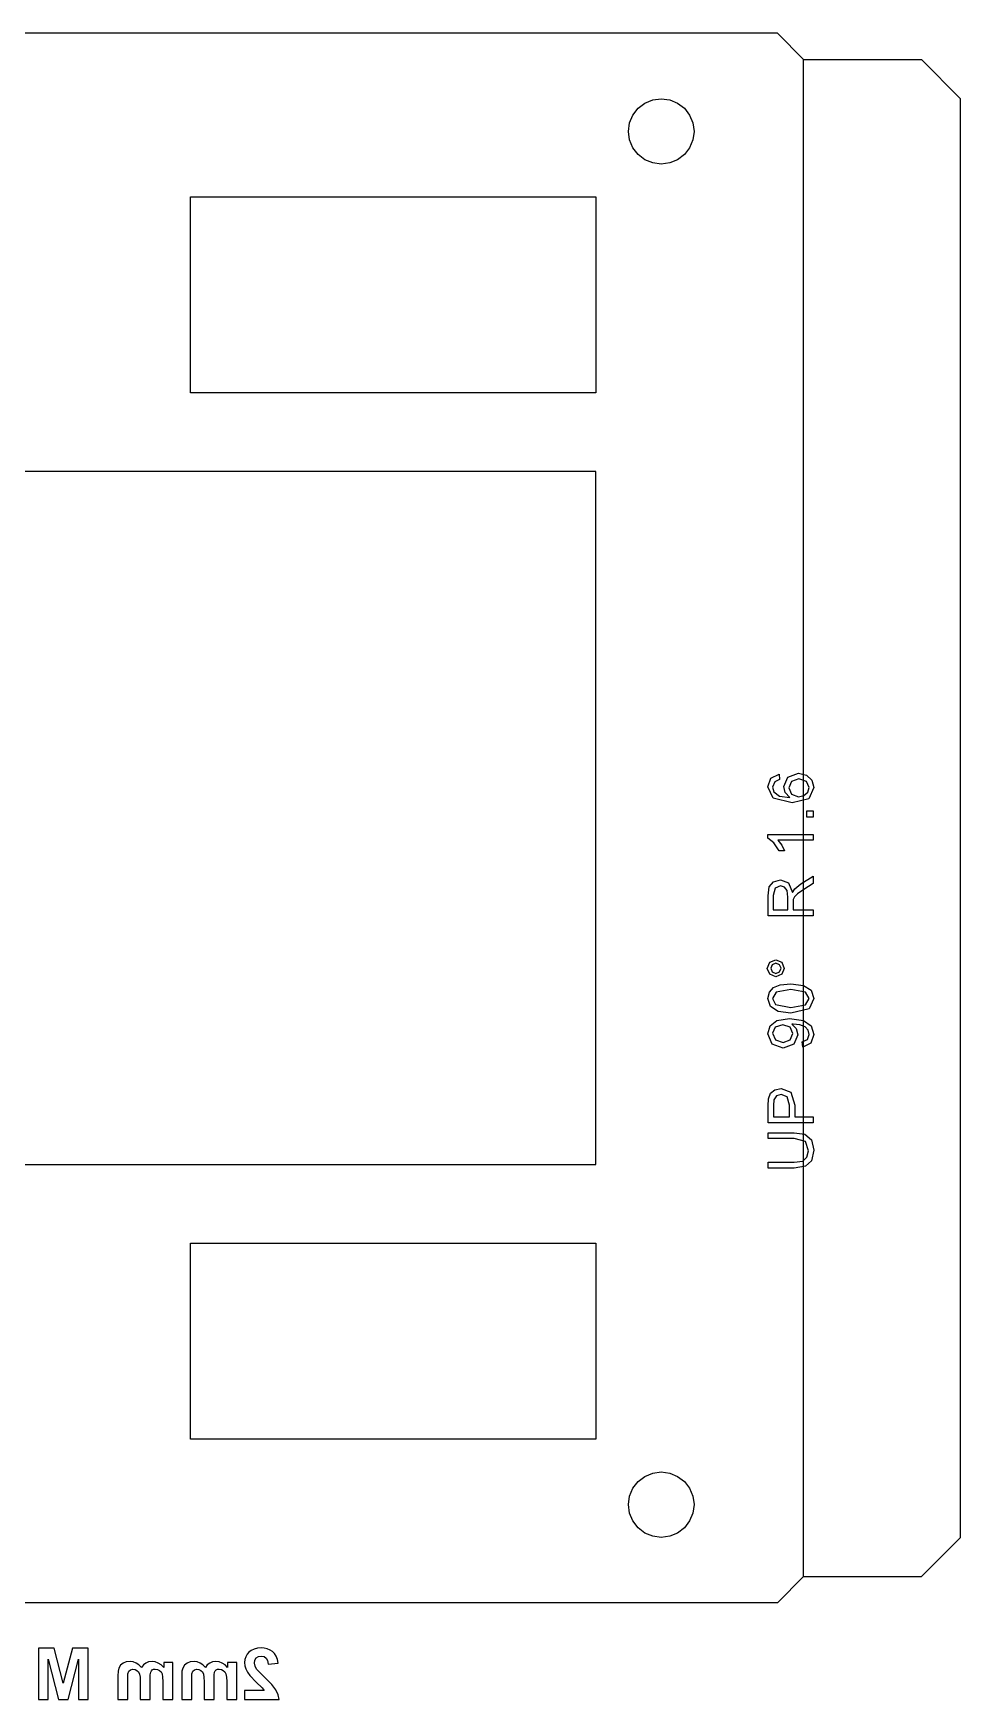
# Model space of a CAD drawing. Header units: metres. Extents: x 144 to 450, y -7 to 120.
# Drawn here: x 379.3 to 450.2, y -7.3 to 120.1 of the extents above; entities that cross this region are included whole.
import ezdxf

# ---------------------------------------------------------------- set-up
doc = ezdxf.new("R2010")
doc.units = ezdxf.units.M

msp = doc.modelspace()

# ---------------------------------------------------------------- linework, layer by layer
at = {"layer": '2mm Mild Steel'}
for p, q in [((380.85, -3.38, 0.02), (379.66, -3.38, 0.02)), ((379.66, -3.38, 0.02), (379.66, -7.31, 0.02)), ((381.56, -6.06, 0.02), (380.85, -3.38, 0.02)), ((382.27, -3.38, 0.02), (381.56, -6.06, 0.02)), ((383.46, -3.38, 0.02), (382.27, -3.38, 0.02)), ((383.46, -7.31, 0.02), (383.46, -3.38, 0.02)), ((395.75, -3.68, 0.02), (395.61, -3.84, 0.02)), ((395.93, -3.54, 0.02), (395.75, -3.68, 0.02)), ((396.15, -3.44, 0.02), (395.93, -3.54, 0.02)), ((396.39, -3.38, 0.02), (396.15, -3.44, 0.02)), ((396.67, -3.36, 0.02), (396.39, -3.38, 0.02)), ((396.92, -3.38, 0.02), (396.67, -3.36, 0.02)), ((397.15, -3.43, 0.02), (396.92, -3.38, 0.02)), ((397.36, -3.52, 0.02), (397.15, -3.43, 0.02)), ((397.55, -3.63, 0.02), (397.36, -3.52, 0.02)), ((397.71, -3.79, 0.02), (397.55, -3.63, 0.02)), ((397.84, -3.99, 0.02), (397.71, -3.79, 0.02)), ((380.4, -7.31, 0.02), (380.4, -4.22, 0.02)), ((380.4, -4.22, 0.02), (381.18, -7.31, 0.02)), ((381.94, -7.31, 0.02), (382.72, -4.22, 0.02)), ((382.72, -4.22, 0.02), (382.72, -7.31, 0.02)), ((385.81, -4.9, 0.02), (385.75, -5.14, 0.02)), ((385.94, -4.68, 0.02), (385.81, -4.9, 0.02)), ((386.13, -4.53, 0.02), (385.94, -4.68, 0.02)), ((386.37, -4.43, 0.02), (386.13, -4.53, 0.02)), ((386.66, -4.4, 0.02), (386.37, -4.43, 0.02)), ((386.56, -5.14, 0.02), (386.69, -5.02, 0.02)), ((386.9, -4.43, 0.02), (386.66, -4.4, 0.02)), ((386.69, -5.02, 0.02), (386.88, -4.98, 0.02)), ((386.88, -4.98, 0.02), (387.04, -5, 0.02)), ((387.13, -4.51, 0.02), (386.9, -4.43, 0.02)), ((387.04, -5, 0.02), (387.18, -5.07, 0.02)), ((387.34, -4.65, 0.02), (387.13, -4.51, 0.02)), ((387.18, -5.07, 0.02), (387.3, -5.19, 0.02)), ((387.53, -4.85, 0.02), (387.34, -4.65, 0.02)), ((387.68, -4.65, 0.02), (387.53, -4.85, 0.02)), ((387.86, -4.51, 0.02), (387.68, -4.65, 0.02)), ((388.08, -4.43, 0.02), (387.86, -4.51, 0.02)), ((388.34, -4.4, 0.02), (388.08, -4.43, 0.02)), ((388.29, -5.11, 0.02), (388.36, -5.03, 0.02)), ((388.59, -4.43, 0.02), (388.34, -4.4, 0.02)), ((388.36, -5.03, 0.02), (388.46, -4.99, 0.02)), ((388.46, -4.99, 0.02), (388.59, -4.98, 0.02)), ((388.82, -4.51, 0.02), (388.59, -4.43, 0.02)), ((388.59, -4.98, 0.02), (388.76, -5, 0.02)), ((388.76, -5, 0.02), (388.91, -5.07, 0.02)), ((389.03, -4.65, 0.02), (388.82, -4.51, 0.02)), ((388.91, -5.07, 0.02), (389.03, -5.18, 0.02)), ((389.23, -4.85, 0.02), (389.03, -4.65, 0.02)), ((389.92, -4.46, 0.02), (389.23, -4.46, 0.02)), ((389.23, -4.46, 0.02), (389.23, -4.85, 0.02)), ((389.92, -7.31, 0.02), (389.92, -4.46, 0.02)), ((390.69, -4.9, 0.02), (390.63, -5.14, 0.02)), ((390.83, -4.68, 0.02), (390.69, -4.9, 0.02)), ((391.02, -4.53, 0.02), (390.83, -4.68, 0.02)), ((391.26, -4.43, 0.02), (391.02, -4.53, 0.02)), ((391.55, -4.4, 0.02), (391.26, -4.43, 0.02)), ((391.45, -5.14, 0.02), (391.58, -5.02, 0.02)), ((391.79, -4.43, 0.02), (391.55, -4.4, 0.02)), ((391.58, -5.02, 0.02), (391.77, -4.98, 0.02)), ((391.77, -4.98, 0.02), (391.92, -5, 0.02)), ((392.01, -4.51, 0.02), (391.79, -4.43, 0.02)), ((391.92, -5, 0.02), (392.07, -5.07, 0.02)), ((392.22, -4.65, 0.02), (392.01, -4.51, 0.02)), ((392.07, -5.07, 0.02), (392.19, -5.19, 0.02)), ((392.42, -4.85, 0.02), (392.22, -4.65, 0.02)), ((392.56, -4.65, 0.02), (392.42, -4.85, 0.02)), ((392.75, -4.51, 0.02), (392.56, -4.65, 0.02)), ((392.97, -4.43, 0.02), (392.75, -4.51, 0.02)), ((393.22, -4.4, 0.02), (392.97, -4.43, 0.02)), ((393.17, -5.11, 0.02), (393.25, -5.03, 0.02)), ((393.47, -4.43, 0.02), (393.22, -4.4, 0.02)), ((393.25, -5.03, 0.02), (393.35, -4.99, 0.02)), ((393.35, -4.99, 0.02), (393.48, -4.98, 0.02)), ((393.7, -4.51, 0.02), (393.47, -4.43, 0.02)), ((393.48, -4.98, 0.02), (393.64, -5, 0.02)), ((393.64, -5, 0.02), (393.79, -5.07, 0.02)), ((393.92, -4.65, 0.02), (393.7, -4.51, 0.02)), ((393.79, -5.07, 0.02), (393.91, -5.18, 0.02)), ((394.11, -4.85, 0.02), (393.92, -4.65, 0.02)), ((394.81, -4.46, 0.02), (394.11, -4.46, 0.02)), ((394.11, -4.46, 0.02), (394.11, -4.85, 0.02)), ((394.81, -7.31, 0.02), (394.81, -4.46, 0.02)), ((395.44, -4.23, 0.02), (395.42, -4.46, 0.02)), ((395.42, -4.46, 0.02), (395.44, -4.72, 0.02)), ((395.5, -4.03, 0.02), (395.44, -4.23, 0.02)), ((395.44, -4.72, 0.02), (395.52, -4.96, 0.02)), ((395.61, -3.84, 0.02), (395.5, -4.03, 0.02)), ((395.52, -4.96, 0.02), (395.64, -5.21, 0.02)), ((396.18, -4.51, 0.02), (396.21, -4.29, 0.02)), ((396.22, -4.74, 0.02), (396.18, -4.51, 0.02)), ((396.21, -4.29, 0.02), (396.31, -4.12, 0.02)), ((396.33, -4.97, 0.02), (396.22, -4.74, 0.02)), ((396.31, -4.12, 0.02), (396.47, -4.02, 0.02)), ((396.55, -5.22, 0.02), (396.33, -4.97, 0.02)), ((396.47, -4.02, 0.02), (396.69, -3.99, 0.02)), ((396.69, -3.99, 0.02), (396.9, -4.02, 0.02)), ((396.9, -4.02, 0.02), (397.06, -4.13, 0.02)), ((397.06, -4.13, 0.02), (397.17, -4.32, 0.02)), ((397.17, -4.32, 0.02), (397.22, -4.6, 0.02)), ((397.22, -4.6, 0.02), (397.97, -4.53, 0.02)), ((397.92, -4.24, 0.02), (397.84, -3.99, 0.02)), ((397.97, -4.53, 0.02), (397.92, -4.24, 0.02)), ((385.75, -5.14, 0.02), (385.73, -5.49, 0.02)), ((385.73, -5.49, 0.02), (385.73, -7.31, 0.02)), ((386.48, -5.68, 0.02), (386.5, -5.33, 0.02)), ((386.48, -7.31, 0.02), (386.48, -5.68, 0.02)), ((386.5, -5.33, 0.02), (386.56, -5.14, 0.02)), ((387.3, -5.19, 0.02), (387.38, -5.35, 0.02)), ((387.38, -5.35, 0.02), (387.43, -5.6, 0.02)), ((387.43, -5.6, 0.02), (387.44, -5.94, 0.02)), ((387.44, -5.94, 0.02), (387.44, -7.31, 0.02)), ((388.2, -5.75, 0.02), (388.21, -5.41, 0.02)), ((388.2, -7.31, 0.02), (388.2, -5.75, 0.02)), ((388.21, -5.41, 0.02), (388.24, -5.21, 0.02)), ((388.24, -5.21, 0.02), (388.29, -5.11, 0.02)), ((389.03, -5.18, 0.02), (389.11, -5.34, 0.02)), ((389.11, -5.34, 0.02), (389.15, -5.58, 0.02)), ((389.15, -5.58, 0.02), (389.17, -5.93, 0.02)), ((389.17, -5.93, 0.02), (389.17, -7.31, 0.02)), ((390.63, -5.14, 0.02), (390.62, -5.49, 0.02)), ((390.62, -5.49, 0.02), (390.62, -7.31, 0.02)), ((391.37, -5.68, 0.02), (391.39, -5.33, 0.02)), ((391.37, -7.31, 0.02), (391.37, -5.68, 0.02)), ((391.39, -5.33, 0.02), (391.45, -5.14, 0.02)), ((392.19, -5.19, 0.02), (392.27, -5.35, 0.02)), ((392.27, -5.35, 0.02), (392.31, -5.6, 0.02)), ((392.31, -5.6, 0.02), (392.33, -5.94, 0.02)), ((392.33, -5.94, 0.02), (392.33, -7.31, 0.02)), ((393.08, -5.75, 0.02), (393.09, -5.41, 0.02)), ((393.08, -7.31, 0.02), (393.08, -5.75, 0.02)), ((393.09, -5.41, 0.02), (393.12, -5.21, 0.02)), ((393.12, -5.21, 0.02), (393.17, -5.11, 0.02)), ((393.91, -5.18, 0.02), (393.99, -5.34, 0.02)), ((393.99, -5.34, 0.02), (394.04, -5.58, 0.02)), ((394.04, -5.58, 0.02), (394.05, -5.93, 0.02)), ((394.05, -5.93, 0.02), (394.05, -7.31, 0.02)), ((395.64, -5.21, 0.02), (395.82, -5.47, 0.02)), ((395.82, -5.47, 0.02), (396.31, -5.97, 0.02)), ((396.31, -5.97, 0.02), (396.76, -6.4, 0.02)), ((396.96, -5.62, 0.02), (396.55, -5.22, 0.02)), ((397.49, -6.15, 0.02), (396.96, -5.62, 0.02)), ((397.81, -6.56, 0.02), (397.49, -6.15, 0.02)), ((379.66, -7.31, 0.02), (380.4, -7.31, 0.02)), ((381.18, -7.31, 0.02), (381.94, -7.31, 0.02)), ((382.72, -7.31, 0.02), (383.46, -7.31, 0.02)), ((385.73, -7.31, 0.02), (386.48, -7.31, 0.02)), ((387.44, -7.31, 0.02), (388.2, -7.31, 0.02)), ((389.17, -7.31, 0.02), (389.92, -7.31, 0.02)), ((390.62, -7.31, 0.02), (391.37, -7.31, 0.02)), ((392.33, -7.31, 0.02), (393.08, -7.31, 0.02)), ((394.05, -7.31, 0.02), (394.81, -7.31, 0.02)), ((395.42, -6.61, 0.02), (395.42, -7.31, 0.02)), ((396.92, -6.61, 0.02), (395.42, -6.61, 0.02)), ((395.42, -7.31, 0.02), (398.06, -7.31, 0.02)), ((396.76, -6.4, 0.02), (396.92, -6.61, 0.02)), ((397.98, -6.93, 0.02), (397.81, -6.56, 0.02)), ((398.06, -7.31, 0.02), (397.98, -6.93, 0.02))]:
    msp.add_line(p, q, dxfattribs=at)
at = {"layer": 'Layer0'}
for p, q in [((436.15, 120.1), (318.27, 120.1)), ((438.15, 118.1), (436.15, 120.1)), ((438.15, 118.1), (447.15, 118.1)), ((438.15, 2.1), (438.15, 118.1)), ((450.15, 115.1), (447.15, 118.1)), ((425.5, 114.37), (426.02, 114.76)), ((426.02, 114.76), (426.62, 115.01)), ((426.62, 115.01), (427.27, 115.1)), ((427.27, 115.1), (427.91, 115.01)), ((427.91, 115.01), (428.52, 114.76)), ((428.52, 114.76), (429.04, 114.37)), ((450.15, 5.1), (450.15, 115.1)), ((424.85, 113.25), (425.1, 113.85)), ((425.1, 113.85), (425.5, 114.37)), ((429.04, 114.37), (429.43, 113.85)), ((429.43, 113.85), (429.68, 113.25)), ((424.77, 112.6), (424.85, 113.25)), ((424.85, 111.95), (424.77, 112.6)), ((429.68, 113.25), (429.77, 112.6)), ((429.77, 112.6), (429.68, 111.95)), ((425.1, 111.35), (424.85, 111.95)), ((425.5, 110.83), (425.1, 111.35)), ((429.43, 111.35), (429.04, 110.83)), ((429.68, 111.95), (429.43, 111.35)), ((426.02, 110.43), (425.5, 110.83)), ((426.62, 110.19), (426.02, 110.43)), ((427.27, 110.1), (426.62, 110.19)), ((427.91, 110.19), (427.27, 110.1)), ((428.52, 110.43), (427.91, 110.19)), ((429.04, 110.83), (428.52, 110.43)), ((391.27, 92.6), (391.27, 107.6)), ((391.27, 107.6), (422.27, 107.6)), ((422.27, 107.6), (422.27, 92.6)), ((422.27, 92.6), (391.27, 92.6)), ((422.27, 86.6), (331.27, 86.6)), ((422.27, 33.6), (422.27, 86.6)), ((331.27, 33.6), (422.27, 33.6)), ((391.27, 12.6), (391.27, 27.6)), ((391.27, 27.6), (422.27, 27.6)), ((422.27, 27.6), (422.27, 12.6)), ((422.27, 12.6), (391.27, 12.6)), ((425.1, 8.85), (425.5, 9.37)), ((425.5, 9.37), (426.02, 9.76)), ((426.02, 9.76), (426.62, 10.01)), ((426.62, 10.01), (427.27, 10.1)), ((427.27, 10.1), (427.91, 10.01)), ((427.91, 10.01), (428.52, 9.76)), ((428.52, 9.76), (429.04, 9.37)), ((429.04, 9.37), (429.43, 8.85)), ((424.77, 7.6), (424.85, 8.25)), ((424.85, 8.25), (425.1, 8.85)), ((429.43, 8.85), (429.68, 8.25)), ((429.68, 8.25), (429.77, 7.6)), ((424.85, 6.95), (424.77, 7.6)), ((425.1, 6.35), (424.85, 6.95)), ((429.68, 6.95), (429.43, 6.35)), ((429.77, 7.6), (429.68, 6.95)), ((425.5, 5.83), (425.1, 6.35)), ((426.02, 5.43), (425.5, 5.83)), ((426.62, 5.19), (426.02, 5.43)), ((427.27, 5.1), (426.62, 5.19)), ((427.91, 5.19), (427.27, 5.1)), ((428.52, 5.43), (427.91, 5.19)), ((429.04, 5.83), (428.52, 5.43)), ((429.43, 6.35), (429.04, 5.83)), ((450.15, 5.1), (447.15, 2.1)), ((438.15, 2.1), (436.15, 0.1)), ((438.15, 2.1), (447.15, 2.1)), ((436.15, 0.1), (318.27, 0.1))]:
    msp.add_line(p, q, dxfattribs=at)
at = {"layer": 'MTEXT'}
for p, q in [((435.42, 62.48), (435.64, 63.15)), ((435.81, 61.61), (435.42, 62.48)), ((435.64, 63.15), (436.27, 63.46)), ((435.94, 62.88), (435.76, 62.45)), ((435.76, 62.45), (435.88, 62.1)), ((436.31, 63.04), (435.94, 62.88)), ((436.27, 63.46), (436.31, 63.04)), ((436.64, 62.5), (436.95, 63.22)), ((436.75, 62.04), (436.64, 62.5)), ((436.95, 63.22), (437.75, 63.52)), ((437.22, 62.9), (437.01, 62.42)), ((437.78, 63.09), (437.22, 62.9)), ((437.75, 63.52), (438.36, 63.38)), ((438.37, 62.89), (437.78, 63.09)), ((438.36, 63.38), (438.78, 62.99)), ((438.58, 62.43), (438.37, 62.89)), ((438.48, 62.08), (438.58, 62.43)), ((438.93, 62.44), (438.54, 61.58)), ((438.78, 62.99), (438.93, 62.44)), ((437.26, 61.25), (435.81, 61.61)), ((435.88, 62.1), (436.3, 61.78)), ((436.3, 61.78), (437.1, 61.67)), ((437.1, 61.67), (436.75, 62.04)), ((437.01, 62.42), (437.22, 61.93)), ((437.22, 61.93), (437.76, 61.73)), ((438.54, 61.58), (437.26, 61.25)), ((437.76, 61.73), (438.17, 61.82)), ((438.17, 61.82), (438.48, 62.08)), ((438.39, 60.17), (438.39, 60.65)), ((438.39, 60.65), (438.87, 60.65)), ((438.87, 60.17), (438.39, 60.17)), ((438.87, 60.65), (438.87, 60.17)), ((435.42, 58.57), (435.42, 58.85)), ((435.42, 58.85), (438.87, 58.85)), ((438.87, 58.85), (438.87, 58.42)), ((435.88, 58.2), (435.42, 58.57)), ((436.28, 57.58), (435.88, 58.2)), ((438.87, 58.42), (436.18, 58.42)), ((436.18, 58.42), (436.47, 58.02)), ((436.69, 57.58), (436.28, 57.58)), ((436.47, 58.02), (436.69, 57.58)), ((435.43, 54.15), (435.52, 54.85)), ((435.52, 54.85), (435.85, 55.23)), ((435.85, 55.23), (436.37, 55.38)), ((436.37, 54.91), (435.97, 54.73)), ((436.37, 55.38), (436.99, 55.14)), ((436.68, 54.82), (436.37, 54.91)), ((436.88, 54.55), (436.68, 54.82)), ((436.99, 55.14), (437.31, 54.41)), ((437.48, 54.68), (437.94, 55.06)), ((437.94, 55.06), (438.87, 55.66)), ((438.87, 55.09), (438.16, 54.63)), ((438.87, 55.66), (438.87, 55.09)), ((435.43, 52.63), (435.43, 54.15)), ((435.97, 54.73), (435.81, 54.17)), ((435.81, 54.17), (435.81, 53.08)), ((436.95, 54.06), (436.88, 54.55)), ((436.95, 53.08), (436.95, 54.06)), ((437.31, 54.41), (437.48, 54.68)), ((437.36, 53.86), (437.34, 53.61)), ((437.34, 53.61), (437.34, 53.08)), ((437.45, 54.07), (437.36, 53.86)), ((437.68, 54.3), (437.45, 54.07)), ((438.16, 54.63), (437.68, 54.3)), ((438.87, 52.63), (435.43, 52.63)), ((435.81, 53.08), (436.95, 53.08)), ((437.34, 53.08), (438.87, 53.08)), ((438.87, 53.08), (438.87, 52.63)), ((435.37, 48.6), (435.56, 49.07)), ((435.56, 48.15), (435.37, 48.6)), ((435.56, 49.07), (436.02, 49.26)), ((435.74, 48.88), (435.63, 48.61)), ((435.63, 48.61), (435.74, 48.33)), ((436.02, 49), (435.74, 48.88)), ((436.02, 49.26), (436.48, 49.07)), ((436.3, 48.88), (436.02, 49)), ((436.42, 48.61), (436.3, 48.88)), ((436.3, 48.33), (436.42, 48.61)), ((436.48, 49.07), (436.67, 48.6)), ((436.67, 48.6), (436.48, 48.15)), ((436.02, 47.95), (435.56, 48.15)), ((435.74, 48.33), (436.02, 48.21)), ((435.85, 47.13), (436.36, 47.35)), ((436.02, 48.21), (436.3, 48.33)), ((436.48, 48.15), (436.02, 47.95)), ((436.36, 47.35), (437.17, 47.42)), ((437.17, 47.42), (438.15, 47.3)), ((438.15, 47.3), (438.73, 46.93)), ((435.42, 46.3), (435.53, 46.79)), ((435.62, 45.68), (435.42, 46.3)), ((435.53, 46.79), (435.85, 47.13)), ((436.05, 46.79), (435.77, 46.3)), ((435.77, 46.3), (436.01, 45.83)), ((437.17, 46.99), (436.05, 46.79)), ((438.3, 46.79), (437.17, 46.99)), ((438.58, 46.3), (438.3, 46.79)), ((438.3, 45.81), (438.58, 46.3)), ((438.93, 46.3), (438.57, 45.52)), ((438.73, 46.93), (438.93, 46.3)), ((435.6, 44.2), (436.11, 44.62)), ((436.19, 45.3), (435.62, 45.68)), ((436.01, 45.83), (437.17, 45.61)), ((436.11, 44.62), (437.08, 44.77)), ((437.17, 45.18), (436.19, 45.3)), ((437.08, 44.77), (438.13, 44.63)), ((437.17, 45.61), (438.3, 45.81)), ((438.57, 45.52), (437.17, 45.18)), ((438.13, 44.63), (438.73, 44.2)), ((435.42, 43.59), (435.6, 44.2)), ((435.74, 42.81), (435.42, 43.59)), ((435.98, 44.11), (435.77, 43.64)), ((435.77, 43.64), (436, 43.15)), ((436.56, 44.3), (435.98, 44.11)), ((437.13, 44.11), (436.56, 44.3)), ((437.33, 43.63), (437.13, 44.11)), ((437.13, 43.14), (437.33, 43.63)), ((437.34, 44.35), (437.25, 44.35)), ((437.25, 44.35), (437.58, 44)), ((437.85, 44.28), (437.34, 44.35)), ((437.71, 43.52), (437.4, 42.8)), ((437.58, 44), (437.71, 43.52)), ((438.26, 44.13), (437.85, 44.28)), ((438.49, 43.89), (438.26, 44.13)), ((438.45, 43.17), (438.58, 43.55)), ((438.58, 43.55), (438.49, 43.89)), ((438.93, 43.54), (438.71, 42.88)), ((438.73, 44.2), (438.93, 43.54)), ((436.58, 42.51), (435.74, 42.81)), ((436, 43.15), (436.59, 42.94)), ((437.4, 42.8), (436.58, 42.51)), ((436.59, 42.94), (437.13, 43.14)), ((438.04, 42.98), (438.45, 43.17)), ((438.08, 42.57), (438.04, 42.98)), ((438.71, 42.88), (438.08, 42.57)), ((435.43, 38.1), (435.46, 38.62)), ((435.46, 38.62), (435.62, 39.05)), ((435.62, 39.05), (435.96, 39.32)), ((435.87, 38.56), (435.84, 38.13)), ((436.07, 38.85), (435.87, 38.56)), ((435.96, 39.32), (436.43, 39.43)), ((436.44, 38.96), (436.07, 38.85)), ((436.43, 39.43), (437.17, 39.15)), ((436.9, 38.77), (436.44, 38.96)), ((437.07, 38.14), (436.9, 38.77)), ((437.17, 39.15), (437.47, 38.14)), ((435.43, 36.8), (435.43, 38.1)), ((435.84, 38.13), (435.84, 37.25)), ((435.84, 37.25), (437.07, 37.25)), ((437.07, 37.25), (437.07, 38.14)), ((437.47, 38.14), (437.47, 37.25)), ((437.47, 37.25), (438.87, 37.25)), ((438.87, 37.25), (438.87, 36.8)), ((438.87, 36.8), (435.43, 36.8)), ((435.43, 35.59), (435.43, 36.04)), ((435.43, 36.04), (437.42, 36.04)), ((437.42, 36.04), (438.24, 35.92)), ((438.24, 35.92), (438.74, 35.5)), ((437.42, 35.59), (435.43, 35.59)), ((438.29, 35.37), (437.42, 35.59)), ((438.52, 34.66), (438.29, 35.37)), ((438.4, 34.16), (438.52, 34.66)), ((438.74, 35.5), (438.93, 34.7)), ((438.93, 34.7), (438.76, 33.9)), ((435.43, 33.33), (435.43, 33.79)), ((435.43, 33.79), (437.42, 33.79)), ((437.42, 33.33), (435.43, 33.33)), ((437.42, 33.79), (438.08, 33.87)), ((438.28, 33.47), (437.42, 33.33)), ((438.08, 33.87), (438.4, 34.16)), ((438.76, 33.9), (438.28, 33.47))]:
    msp.add_line(p, q, dxfattribs=at)

doc.saveas('drawing.dxf')
